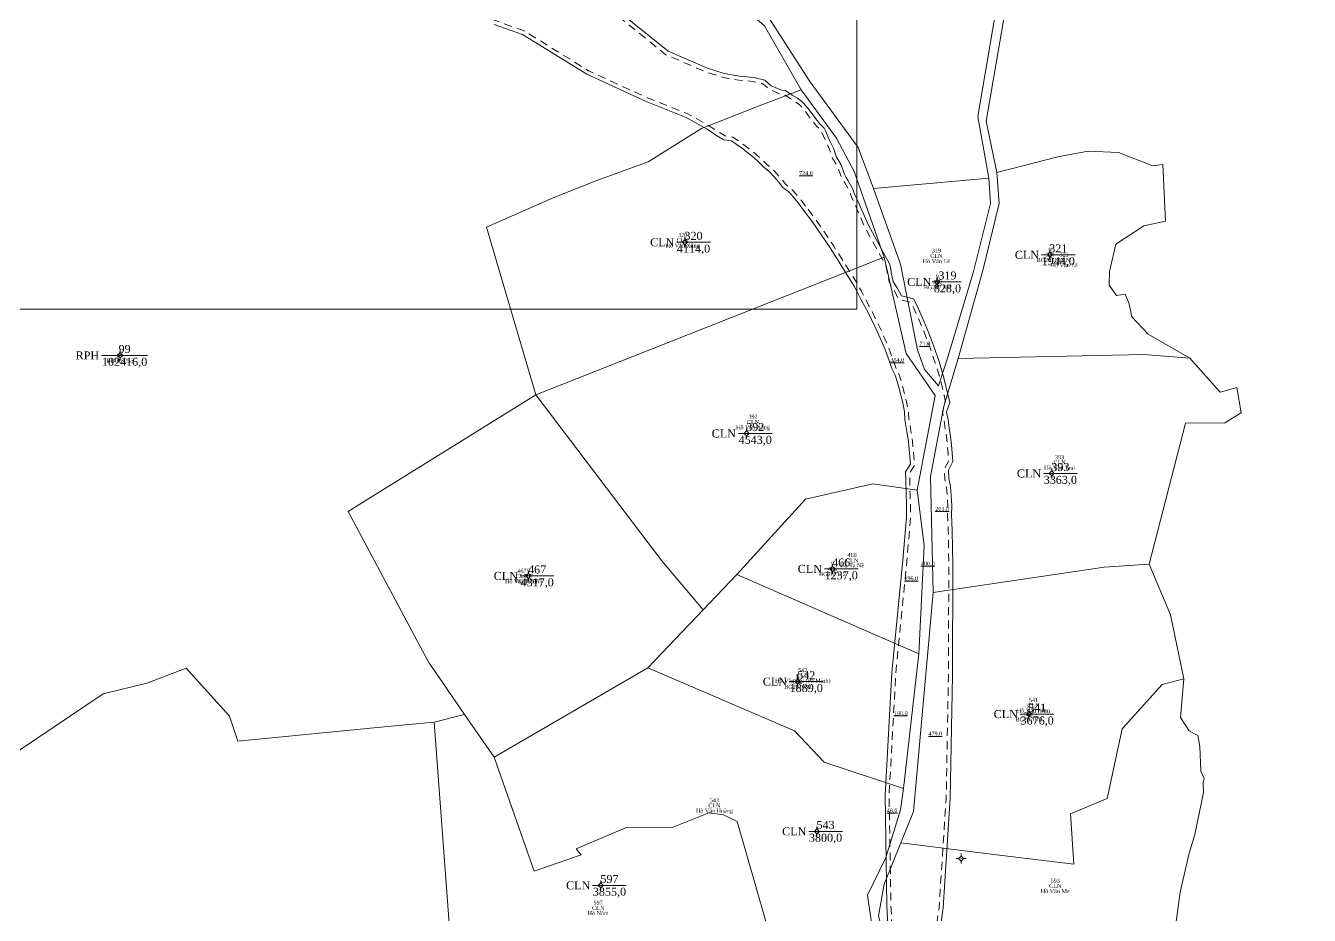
# Model space of a CAD drawing. Header units: metres. Extents: x 542180 to 550635, y 1840441 to 1846931.
# Drawn here: x 546022.3 to 546343, y 1842406.5 to 1842628.9 of the extents above; entities that cross this region are included whole.
import ezdxf
from ezdxf.enums import TextEntityAlignment as Align

# ---------------------------------------------------------------- set-up
doc = ezdxf.new("R2010")
doc.units = ezdxf.units.M
doc.header["$MEASUREMENT"] = 0
doc.linetypes.add('DGN Style 2', pattern=[3.355162, 2.013097, -1.342065])
for name, color, linetype, lineweight in [('Level 10', 7, 'Continuous', 0), ('Level 11', 7, 'Continuous', 0), ('Level 13', 7, 'Continuous', 0), ('Level 15', 7, 'Continuous', 0), ('Level 19', 7, 'Continuous', 0), ('Level 2', 7, 'Continuous', 0), ('Level 30', 7, 'Continuous', 0), ('Level 4', 7, 'Continuous', 0), ('Level 5', 7, 'Continuous', 0), ('Level 6', 7, 'Continuous', 0), ('Level 62', 7, 'Continuous', 0)]:
    doc.layers.add(name, color=color, linetype=linetype, lineweight=lineweight)
doc.styles.add('Style-Times New Roman', font='times.ttf')

# ---------------------------------------------------------------- blocks, each defined once
blk = doc.blocks.new('CENTRD')
at = {"layer": 'Level 11', "linetype": 'Continuous', "lineweight": 0}
h = blk.add_hatch(color=1, dxfattribs=at)
edge = h.paths.add_edge_path()
edge.add_arc((0, 0), 1.5, 0, 360)
at = {"layer": 'Level 11', "color": 1, "linetype": 'Continuous', "lineweight": 0}
for p, q in [((-6.25, 0), (-12.5, 0)), ((0, 6.25), (-6.25, 0)), ((-6.25, 0), (0, -6.25)), ((0, 12.5), (0, 6.25)), ((6.25, 0), (0, 6.25)), ((0, -6.25), (6.25, 0)), ((12.5, 0), (6.25, 0)), ((0, -6.25), (0, -12.5))]:
    blk.add_line(p, q, dxfattribs=at)
blk = doc.blocks.new('N_THUA_6')
at = {"layer": 'Level 13', "color": 1, "linetype": 'Continuous', "lineweight": 0}
blk.add_line((-4.60653, 0), (6.90947, 0), dxfattribs=at)
at = {"layer": 'Level 13', "color": 5, "linetype": 'Continuous', "lineweight": 0, "style": 'Style-Times New Roman'}
blk.add_text('99', height=2, dxfattribs=at).set_placement((1.15147, 1.6), align=Align.MIDDLE_CENTER)
at = {"layer": 'Level 2', "color": 3, "linetype": 'Continuous', "lineweight": 0, "style": 'Style-Times New Roman'}
blk.add_text('RPH', height=2, dxfattribs=at).set_placement((-5.20653, 0), align=Align.MIDDLE_RIGHT)
at = {"layer": 'Level 4', "color": 1, "linetype": 'Continuous', "lineweight": 0, "style": 'Style-Times New Roman'}
blk.add_text('102416,0', height=2, dxfattribs=at).set_placement((1.15147, -1.6), align=Align.MIDDLE_CENTER)
blk = doc.blocks.new('N_THUA_31')
at = {"layer": 'Level 13', "color": 1, "linetype": 'Continuous', "lineweight": 0}
blk.add_line((-0.872776, 0), (5.983224, 0), dxfattribs=at)
at = {"layer": 'Level 13', "color": 5, "linetype": 'Continuous', "lineweight": 0, "style": 'Style-Times New Roman'}
blk.add_text('319', height=2, dxfattribs=at).set_placement((2.555224, 1.6), align=Align.MIDDLE_CENTER)
at = {"layer": 'Level 2', "color": 3, "linetype": 'Continuous', "lineweight": 0, "style": 'Style-Times New Roman'}
blk.add_text('CLN', height=2, dxfattribs=at).set_placement((-1.472776, 0), align=Align.MIDDLE_RIGHT)
at = {"layer": 'Level 4', "color": 1, "linetype": 'Continuous', "lineweight": 0, "style": 'Style-Times New Roman'}
blk.add_text('828,0', height=2, dxfattribs=at).set_placement((2.555224, -1.6), align=Align.MIDDLE_CENTER)
blk = doc.blocks.new('N_THUA_32')
at = {"layer": 'Level 13', "color": 1, "linetype": 'Continuous', "lineweight": 0}
blk.add_line((-2.044529, 0), (6.365471, 0), dxfattribs=at)
at = {"layer": 'Level 13', "color": 5, "linetype": 'Continuous', "lineweight": 0, "style": 'Style-Times New Roman'}
blk.add_text('320', height=2, dxfattribs=at).set_placement((2.160471, 1.6), align=Align.MIDDLE_CENTER)
at = {"layer": 'Level 2', "color": 3, "linetype": 'Continuous', "lineweight": 0, "style": 'Style-Times New Roman'}
blk.add_text('CLN', height=2, dxfattribs=at).set_placement((-2.644529, 0), align=Align.MIDDLE_RIGHT)
at = {"layer": 'Level 4', "color": 1, "linetype": 'Continuous', "lineweight": 0, "style": 'Style-Times New Roman'}
blk.add_text('4114,0', height=2, dxfattribs=at).set_placement((2.160471, -1.6), align=Align.MIDDLE_CENTER)
blk = doc.blocks.new('N_THUA_33')
at = {"layer": 'Level 13', "color": 1, "linetype": 'Continuous', "lineweight": 0}
blk.add_line((-2.138268, 0), (6.271732, 0), dxfattribs=at)
at = {"layer": 'Level 13', "color": 5, "linetype": 'Continuous', "lineweight": 0, "style": 'Style-Times New Roman'}
blk.add_text('321', height=2, dxfattribs=at).set_placement((2.066732, 1.6), align=Align.MIDDLE_CENTER)
at = {"layer": 'Level 2', "color": 3, "linetype": 'Continuous', "lineweight": 0, "style": 'Style-Times New Roman'}
blk.add_text('CLN', height=2, dxfattribs=at).set_placement((-2.738268, 0), align=Align.MIDDLE_RIGHT)
at = {"layer": 'Level 4', "color": 1, "linetype": 'Continuous', "lineweight": 0, "style": 'Style-Times New Roman'}
blk.add_text('1944,0', height=2, dxfattribs=at).set_placement((2.066732, -1.6), align=Align.MIDDLE_CENTER)
blk = doc.blocks.new('N_THUA_38')
at = {"layer": 'Level 13', "color": 1, "linetype": 'Continuous', "lineweight": 0}
blk.add_line((-2.047505, 0), (6.362495, 0), dxfattribs=at)
at = {"layer": 'Level 13', "color": 5, "linetype": 'Continuous', "lineweight": 0, "style": 'Style-Times New Roman'}
blk.add_text('392', height=2, dxfattribs=at).set_placement((2.157495, 1.6), align=Align.MIDDLE_CENTER)
at = {"layer": 'Level 2', "color": 3, "linetype": 'Continuous', "lineweight": 0, "style": 'Style-Times New Roman'}
blk.add_text('CLN', height=2, dxfattribs=at).set_placement((-2.647505, 0), align=Align.MIDDLE_RIGHT)
at = {"layer": 'Level 4', "color": 1, "linetype": 'Continuous', "lineweight": 0, "style": 'Style-Times New Roman'}
blk.add_text('4543,0', height=2, dxfattribs=at).set_placement((2.157495, -1.6), align=Align.MIDDLE_CENTER)
blk = doc.blocks.new('N_THUA_39')
at = {"layer": 'Level 13', "color": 1, "linetype": 'Continuous', "lineweight": 0}
blk.add_line((-2.042545, 0), (6.367455, 0), dxfattribs=at)
at = {"layer": 'Level 13', "color": 5, "linetype": 'Continuous', "lineweight": 0, "style": 'Style-Times New Roman'}
blk.add_text('393', height=2, dxfattribs=at).set_placement((2.162455, 1.6), align=Align.MIDDLE_CENTER)
at = {"layer": 'Level 2', "color": 3, "linetype": 'Continuous', "lineweight": 0, "style": 'Style-Times New Roman'}
blk.add_text('CLN', height=2, dxfattribs=at).set_placement((-2.642545, 0), align=Align.MIDDLE_RIGHT)
at = {"layer": 'Level 4', "color": 1, "linetype": 'Continuous', "lineweight": 0, "style": 'Style-Times New Roman'}
blk.add_text('3363,0', height=2, dxfattribs=at).set_placement((2.162455, -1.6), align=Align.MIDDLE_CENTER)
blk = doc.blocks.new('N_THUA_43')
at = {"layer": 'Level 13', "color": 1, "linetype": 'Continuous', "lineweight": 0}
blk.add_line((-2.042545, 0), (6.367455, 0), dxfattribs=at)
at = {"layer": 'Level 13', "color": 5, "linetype": 'Continuous', "lineweight": 0, "style": 'Style-Times New Roman'}
blk.add_text('466', height=2, dxfattribs=at).set_placement((2.162455, 1.6), align=Align.MIDDLE_CENTER)
at = {"layer": 'Level 2', "color": 3, "linetype": 'Continuous', "lineweight": 0, "style": 'Style-Times New Roman'}
blk.add_text('CLN', height=2, dxfattribs=at).set_placement((-2.642545, 0), align=Align.MIDDLE_RIGHT)
at = {"layer": 'Level 4', "color": 1, "linetype": 'Continuous', "lineweight": 0, "style": 'Style-Times New Roman'}
blk.add_text('1237,0', height=2, dxfattribs=at).set_placement((2.162455, -1.6), align=Align.MIDDLE_CENTER)
blk = doc.blocks.new('N_THUA_44')
at = {"layer": 'Level 13', "color": 1, "linetype": 'Continuous', "lineweight": 0}
blk.add_line((-2.042545, 0), (6.367455, 0), dxfattribs=at)
at = {"layer": 'Level 13', "color": 5, "linetype": 'Continuous', "lineweight": 0, "style": 'Style-Times New Roman'}
blk.add_text('467', height=2, dxfattribs=at).set_placement((2.162455, 1.6), align=Align.MIDDLE_CENTER)
at = {"layer": 'Level 2', "color": 3, "linetype": 'Continuous', "lineweight": 0, "style": 'Style-Times New Roman'}
blk.add_text('CLN', height=2, dxfattribs=at).set_placement((-2.642545, 0), align=Align.MIDDLE_RIGHT)
at = {"layer": 'Level 4', "color": 1, "linetype": 'Continuous', "lineweight": 0, "style": 'Style-Times New Roman'}
blk.add_text('4317,0', height=2, dxfattribs=at).set_placement((2.162455, -1.6), align=Align.MIDDLE_CENTER)
blk = doc.blocks.new('N_THUA_47')
at = {"layer": 'Level 13', "color": 1, "linetype": 'Continuous', "lineweight": 0}
blk.add_line((-2.138268, 0), (6.271732, 0), dxfattribs=at)
at = {"layer": 'Level 13', "color": 5, "linetype": 'Continuous', "lineweight": 0, "style": 'Style-Times New Roman'}
blk.add_text('541', height=2, dxfattribs=at).set_placement((2.066732, 1.6), align=Align.MIDDLE_CENTER)
at = {"layer": 'Level 2', "color": 3, "linetype": 'Continuous', "lineweight": 0, "style": 'Style-Times New Roman'}
blk.add_text('CLN', height=2, dxfattribs=at).set_placement((-2.738268, 0), align=Align.MIDDLE_RIGHT)
at = {"layer": 'Level 4', "color": 1, "linetype": 'Continuous', "lineweight": 0, "style": 'Style-Times New Roman'}
blk.add_text('3676,0', height=2, dxfattribs=at).set_placement((2.066732, -1.6), align=Align.MIDDLE_CENTER)
blk = doc.blocks.new('N_THUA_48')
at = {"layer": 'Level 13', "color": 1, "linetype": 'Continuous', "lineweight": 0}
blk.add_line((-2.047505, 0), (6.362495, 0), dxfattribs=at)
at = {"layer": 'Level 13', "color": 5, "linetype": 'Continuous', "lineweight": 0, "style": 'Style-Times New Roman'}
blk.add_text('542', height=2, dxfattribs=at).set_placement((2.157495, 1.6), align=Align.MIDDLE_CENTER)
at = {"layer": 'Level 2', "color": 3, "linetype": 'Continuous', "lineweight": 0, "style": 'Style-Times New Roman'}
blk.add_text('CLN', height=2, dxfattribs=at).set_placement((-2.647505, 0), align=Align.MIDDLE_RIGHT)
at = {"layer": 'Level 4', "color": 1, "linetype": 'Continuous', "lineweight": 0, "style": 'Style-Times New Roman'}
blk.add_text('1889,0', height=2, dxfattribs=at).set_placement((2.157495, -1.6), align=Align.MIDDLE_CENTER)
blk = doc.blocks.new('N_THUA_49')
at = {"layer": 'Level 13', "color": 1, "linetype": 'Continuous', "lineweight": 0}
blk.add_line((-2.042545, 0), (6.367455, 0), dxfattribs=at)
at = {"layer": 'Level 13', "color": 5, "linetype": 'Continuous', "lineweight": 0, "style": 'Style-Times New Roman'}
blk.add_text('543', height=2, dxfattribs=at).set_placement((2.162455, 1.6), align=Align.MIDDLE_CENTER)
at = {"layer": 'Level 2', "color": 3, "linetype": 'Continuous', "lineweight": 0, "style": 'Style-Times New Roman'}
blk.add_text('CLN', height=2, dxfattribs=at).set_placement((-2.642545, 0), align=Align.MIDDLE_RIGHT)
at = {"layer": 'Level 4', "color": 1, "linetype": 'Continuous', "lineweight": 0, "style": 'Style-Times New Roman'}
blk.add_text('3800,0', height=2, dxfattribs=at).set_placement((2.162455, -1.6), align=Align.MIDDLE_CENTER)
blk = doc.blocks.new('N_THUA_54')
at = {"layer": 'Level 13', "color": 1, "linetype": 'Continuous', "lineweight": 0}
blk.add_line((-2.042545, 0), (6.367455, 0), dxfattribs=at)
at = {"layer": 'Level 13', "color": 5, "linetype": 'Continuous', "lineweight": 0, "style": 'Style-Times New Roman'}
blk.add_text('597', height=2, dxfattribs=at).set_placement((2.162455, 1.6), align=Align.MIDDLE_CENTER)
at = {"layer": 'Level 2', "color": 3, "linetype": 'Continuous', "lineweight": 0, "style": 'Style-Times New Roman'}
blk.add_text('CLN', height=2, dxfattribs=at).set_placement((-2.642545, 0), align=Align.MIDDLE_RIGHT)
at = {"layer": 'Level 4', "color": 1, "linetype": 'Continuous', "lineweight": 0, "style": 'Style-Times New Roman'}
blk.add_text('3855,0', height=2, dxfattribs=at).set_placement((2.162455, -1.6), align=Align.MIDDLE_CENTER)

msp = doc.modelspace()

# ---------------------------------------------------------------- linework, layer by layer
at = {"layer": 'Level 10', "color": 7, "lineweight": 0}
for p, q in [((546234.09, 1842588.15), (546262.94, 1842590.79)), ((546149.76, 1842536.61), (546236.78, 1842571.03)), ((546191.56, 1842482.85), (546199.96, 1842491.67)), ((546199.96, 1842491.67), (546245.46, 1842471.83)), ((546177.71, 1842468.32), (546191.56, 1842482.85)), ((546241.59, 1842438.15), (546245.46, 1842471.83)), ((546139.31, 1842446.06), (546177.71, 1842468.32)), ((546124.36, 1842454.78), (546131.96, 1842456.71)), ((546131.96, 1842456.71), (546139.31, 1842446.06))]:
    msp.add_line(p, q, dxfattribs=at)
at = {"layer": 'Level 10', "color": 7, "lineweight": 0, "flags": 128}
for points in [[(546063.39, 1842777.92), (546057.67, 1842776.79), (546103.6, 1842747.28), (546128.73, 1842707.4), (546132.79, 1842696), (546142.86, 1842663.23), (546148.88, 1842653.1), (546188.89, 1842644.61), (546206.92, 1842628.83), (546216.01, 1842612.86)], [(546264.42, 1842670.82), (546267.07, 1842662.21), (546266.31, 1842642.46), (546260.19, 1842606.19), (546262.94, 1842590.79)], [(546264.42, 1842670.82), (546266.74, 1842671.37), (546269.78, 1842661.58), (546268.68, 1842642.34), (546262.23, 1842605.02), (546264.95, 1842592.16)], [(546149.81, 1842655.88), (546190.17, 1842647.84), (546208.34, 1842630.37), (546218.22, 1842614.92), (546230.31, 1842598.41), (546234.09, 1842588.15)], [(546149.76, 1842536.61), (546137.4003, 1842578.4988), (546137.4, 1842578.5), (546137.4271, 1842578.512), (546154.1, 1842585.88), (546164.97, 1842590.16), (546177.79, 1842594.82), (546191.11, 1842603.2), (546205.1696, 1842608.6545), (546216.01, 1842612.86)], [(546216.01, 1842612.86), (546216.2654, 1842612.5126), (546224.89, 1842600.78), (546229.25, 1842592.39), (546236.78, 1842571.03)], [(546264.95, 1842592.16), (546280.2, 1842596.08), (546287.71, 1842597.55), (546295.35, 1842597.18), (546303.93, 1842593.88), (546306.43, 1842594.14), (546307.11, 1842579.99), (546301.63, 1842578.83), (546294.63, 1842574.26), (546293.06, 1842567.46), (546293.03, 1842563.98), (546294.83, 1842561.42), (546297.01, 1842561.72), (546298, 1842559.36), (546298.65, 1842556.06), (546302.71, 1842551.73), (546313.11, 1842545.78)], [(546255.29, 1842545.66), (546261.44, 1842567.7), (546265.54, 1842584.44), (546264.95, 1842592.16)], [(546262.94, 1842590.79), (546263.33, 1842584.39), (546259.12, 1842567.39), (546252.68, 1842546.05), (546250.34, 1842538.87), (546246.85, 1842542.94), (546245.09, 1842547.85), (546240.85, 1842569.29), (546234.09, 1842588.15)], [(546245, 1842512.76), (546249.5, 1842536.4), (546242.29, 1842546.94), (546236.78, 1842571.03)], [(546249, 1842487.2), (546248.32, 1842516.22), (546251.68, 1842533.76), (546255.29, 1842545.66)], [(546255.29, 1842545.66), (546301.68, 1842546.68), (546313.11, 1842545.78)], [(546302.97, 1842494.3), (546312.07, 1842529.53), (546321.91, 1842529.62), (546325.95, 1842532.06), (546324.92, 1842538.41), (546320.74, 1842537.23), (546313.11, 1842545.78)], [(546131.96, 1842456.71), (546123.6101, 1842468.8183), (546123.14, 1842469.5), (546122.1275, 1842471.3894), (546104.1665, 1842504.9059), (546102.83, 1842507.4), (546105.7858, 1842509.2397), (546149.76, 1842536.61)], [(546149.76, 1842536.61), (546181.27, 1842495.06), (546191.56, 1842482.85)], [(546199.96, 1842491.67), (546217.15, 1842510.49), (546233.95, 1842514.35), (546245, 1842512.76)], [(546245.46, 1842471.83), (546246.79, 1842498.95), (546245, 1842512.76)], [(546249, 1842487.2), (546291.74, 1842493.54), (546302.97, 1842494.3)], [(546302.97, 1842494.3), (546308.31, 1842481.64), (546311.66, 1842465.57)], [(546240.96, 1842424.62), (546244.13, 1842432.46), (546249, 1842487.2)], [(546012.77, 1842442.43), (546041.64, 1842461.89), (546052.54, 1842464.5), (546062.38, 1842468.26), (546073.25, 1842456.26), (546075.26, 1842450.05), (546112.67, 1842453.71), (546124.36, 1842454.78)], [(546177.71, 1842468.32), (546214.35, 1842452.57), (546221.83, 1842444.76), (546241.59, 1842438.15)], [(546240.96, 1842424.62), (546264.17, 1842421.67), (546284.14, 1842419.28), (546283.3, 1842431.84), (546292.47, 1842435.68), (546296.23, 1842453.08), (546306.22, 1842464.18), (546311.66, 1842465.57)], [(546311.66, 1842465.57), (546310.79, 1842455.91), (546312.99, 1842452.61), (546314.29, 1842451.87), (546315.14, 1842451.47), (546315.63, 1842448.65), (546315.86, 1842442.5), (546316.75, 1842440.71), (546316.48, 1842439.69), (546316.6, 1842437.2), (546314.41, 1842426.71), (546313.02, 1842422.01), (546310.76, 1842412.27), (546308.05, 1842392.61), (546282.0931, 1842390.6567), (546270.31, 1842389.77)], [(546124.36, 1842454.78), (546129.81, 1842380.93), (546154.87, 1842384.41), (546175.09, 1842392.37), (546184.72, 1842384.73), (546193.4304, 1842371.5322), (546193.61, 1842371.26)], [(546139.31, 1842446.06), (546149.37, 1842417.51), (546161.11, 1842421.63), (546159.8, 1842423.1), (546172.6, 1842428.55), (546183.78, 1842428.48), (546192.96, 1842432.07), (546196.68, 1842431.62), (546200.03, 1842429.97), (546209.51, 1842396.89), (546210.7, 1842390.65), (546213.46, 1842386.63)], [(546234.49, 1842398.89), (546232.65, 1842411.56), (546237.21, 1842420.95), (546240.85, 1842432.86), (546241.59, 1842438.15)], [(546240.96, 1842424.62), (546236.8, 1842414.31), (546235.33, 1842406.32), (546239.0486, 1842392.5197), (546243.57, 1842375.74)]]:
    msp.add_lwpolyline(points, dxfattribs=at)
at = {"layer": 'Level 30', "color": 5, "linetype": 'Continuous', "lineweight": 0, "flags": 128}
for points in [[(546169.6177, 1842633.11), (546182.7799, 1842622.4767), (546192.6825, 1842618.2277), (546196.7847, 1842616.903), (546200.5735, 1842616.2852), (546204.2565, 1842615.927), (546206.9612, 1842615.2364), (546208.5637, 1842613.8437), (546211.1008, 1842612.7237), (546212.1401, 1842612.6572), (546213.826, 1842611.5138), (546215.1384, 1842610.7373), (546216.1714, 1842609.925), (546216.7406, 1842609.4223), (546217.7764, 1842608.1899), (546219.1903, 1842606.2782), (546220.6669, 1842604.4615), (546221.8142, 1842603.2653), (546222.1083, 1842602.6302), (546223.0735, 1842600.4133), (546224.0938, 1842598.297), (546224.8428, 1842596.0242), (546226.0262, 1842594.1058), (546226.8056, 1842591.9399), (546227.2806, 1842590.9238), (546227.826, 1842590.0851), (546228.8274, 1842588.3533), (546229.5582, 1842586.4567), (546229.9491, 1842585.5619)], [(546139.3259, 1842629.1933), (546146.3985, 1842626.6481), (546162.4568, 1842616.7242), (546177.2866, 1842609.9069), (546187.3181, 1842605.9528), (546191.0768, 1842603.8421), (546192.3535, 1842603.0745), (546195.2672, 1842601.2108), (546196.7533, 1842600.3523), (546198.6054, 1842600.0565), (546200.0513, 1842599.0873), (546201.464, 1842598.0706), (546202.842, 1842597.0073), (546204.1839, 1842595.8986), (546205.488, 1842594.7459), (546206.753, 1842593.5503), (546208.0775, 1842592.409), (546209.2632, 1842591.1285), (546210.4056, 1842589.8091), (546211.5033, 1842588.4524), (546212.9316, 1842587.3345), (546214.1109, 1842586.0074), (546215.249, 1842584.6361), (546215.802, 1842583.9344), (546215.8021, 1842583.9344), (546216.4075, 1842583.1323), (546218.8295, 1842579.9238), (546223.2757, 1842573.366), (546229.2793, 1842563.78), (546229.9491, 1842562.5208)], [(546229.9491, 1842585.5619), (546232.7553, 1842579.1382), (546238.1928, 1842569.2076), (546238.5057, 1842567.5205), (546238.5472, 1842567.0633), (546239.0487, 1842564.9522), (546240.1183, 1842563.1819), (546241.0969, 1842561.3602), (546244.1465, 1842560.5713), (546245.0722, 1842558.6695), (546245.9596, 1842556.7496), (546246.8085, 1842554.8123), (546247.6185, 1842552.8585), (546248.3892, 1842550.8889), (546249.1204, 1842548.9042), (546250.5162, 1842544.9096), (546251.1274, 1842542.8836), (546251.6979, 1842540.8458), (546252.2276, 1842538.797), (546252.7162, 1842536.7379), (546253.1635, 1842534.6696), (546252.378, 1842532.3722), (546252.7381, 1842530.3115), (546253.0569, 1842528.2439), (546253.3343, 1842526.1704), (546253.5701, 1842524.0918), (546253.7644, 1842522.0089), (546253.9169, 1842519.9225), (546252.829, 1842517.7819), (546252.8972, 1842515.7151), (546253.35, 1842513.6486), (546253.6281, 1842510.1994), (546253.6521, 1842508.8358), (546253.638, 1842506.697), (546253.8112, 1842502.6973), (546253.926, 1842494.0379), (546253.8387, 1842466.5557), (546253.2765, 1842435.7645), (546251.5036, 1842408.3866), (546249.1112, 1842390.8289)], [(546229.9491, 1842562.5208), (546230.2094, 1842562.0315), (546231.068, 1842560.3511), (546232.8269, 1842557.0233), (546234.4907, 1842553.6493), (546235.2799, 1842551.942), (546236.0347, 1842550.2193), (546236.755, 1842548.4819), (546237.4403, 1842546.7303), (546238.0906, 1842544.9655), (546238.7053, 1842543.1879), (546239.532, 1842541.4759), (546240.0767, 1842539.6702), (546240.838, 1842536.8949), (546241.4927, 1842534.193), (546241.8913, 1842532.3495), (546241.9748, 1842530.447), (546242.4836, 1842527.4226), (546242.8343, 1842524.8726), (546243.0463, 1842523.0042), (546243.2209, 1842521.1319), (546243.358, 1842519.2566), (546242.1201, 1842517.3213), (546242.1813, 1842515.4687), (546242.2495, 1842511.7608), (546242.3238, 1842509.4374), (546242.3766, 1842505.9321), (546241.4569, 1842495.227), (546238.7018, 1842467.1921), (546237.0079, 1842436.4484), (546237.474, 1842408.9764), (546238.6079, 1842385.9111)]]:
    msp.add_lwpolyline(points, dxfattribs=at)
at = {"layer": 'Level 6', "color": 2, "linetype": 'DGN Style 2', "lineweight": 0, "flags": 128}
for points in [[(545618.642674, 1843477.265425), (545621.848941, 1843475.498881), (545623.703796, 1843474.394831), (545625.52084, 1843473.229524), (545627.034637, 1843472.185962), (545627.843, 1843469.728025), (545629.633713, 1843468.137447), (545631.162772, 1843466.685025), (545631.904936, 1843465.943647), (545635.516133, 1843462.248905), (545647.556328, 1843456.087542), (545649.8765, 1843455.490224), (545651.175449, 1843455.22229), (545652.181733, 1843454.964646), (545654.628525, 1843454.436126), (545656.854513, 1843453.805612), (545658.637114, 1843452.76696), (545660.257988, 1843451.451467), (545661.767698, 1843449.952763), (545663.22285, 1843448.349373), (545664.65151, 1843446.701384), (545665.382218, 1843445.822855), (545665.980522, 1843445.047698), (545667.166196, 1843443.269623), (545668.219698, 1843441.384036), (545669.188384, 1843439.417907), (545670.118045, 1843437.372752), (545671.296666, 1843435.136906), (545672.621998, 1843434.41344), (545667.12576, 1843428.318714), (545668.667022, 1843425.961095), (545670.095971, 1843423.69719), (545675.063025, 1843424.285034), (545675.803436, 1843423.024328), (545677.857877, 1843419.325718), (545678.836683, 1843417.459338), (545679.78729, 1843415.574004), (545680.740477, 1843413.606066), (545681.921377, 1843411.823599), (545682.746508, 1843409.970978), (545683.514119, 1843408.028002), (545684.372529, 1843405.533676), (545685.471463, 1843402.194457), (545691.246819, 1843386.414832), (545699.890188, 1843360.978991), (545710.75028, 1843336.138501), (545720.189572, 1843310.156273), (545731.50816, 1843284.346094), (545740.586082, 1843261.765839), (545752.648844, 1843235.758984), (545759.792015, 1843217.88376), (545765.398014, 1843200.745783), (545773.9136, 1843169.373981), (545778.148731, 1843150.689814), (545778.918729, 1843148.470717), (545780.100121, 1843145.200054), (545781.310144, 1843141.658516), (545781.889308, 1843140.068144), (545781.843218, 1843138.027351), (545783.327725, 1843134.337917), (545784.072466, 1843132.589103), (545785.623255, 1843129.140291), (545786.437222, 1843127.422614), (545788.123257, 1843124.041503), (545789.859073, 1843120.673298), (545791.732146, 1843117.370624), (545793.884281, 1843113.811447), (545795.731242, 1843110.933337), (545797.836973, 1843107.828233), (545798.831212, 1843106.201352), (545801.099904, 1843103.128049), (545802.258564, 1843101.622448), (545803.437102, 1843100.132478), (545805.847045, 1843097.207965), (545808.334167, 1843094.34865), (545809.837202, 1843092.689022), (545812.176834, 1843092.290329), (545813.242295, 1843091.175053), (545817.185095, 1843087.201929), (545818.813221, 1843085.528388), (545821.322426, 1843083.007507), (545839.748459, 1843067.736314), (545855.821147, 1843051.608287), (545872.423025, 1843036.38324), (545886.288564, 1843022.588542), (545914.61928, 1842994.853342), (545924.111271, 1842985.19692), (545937.332059, 1842971.055716), (545959.452226, 1842963.914487), (545971.186513, 1842943.467468), (545985.006418, 1842925.525806), (545999.135454, 1842912.989104), (546006.127828, 1842902.684812), (546009.396712, 1842900.022248), (546011.03374, 1842898.613037), (546012.662747, 1842897.113964), (546013.745077, 1842895.95727), (546012.032361, 1842891.832815), (546013.477035, 1842889.882026), (546014.857766, 1842888.431689), (546016.286409, 1842886.170397), (546016.930299, 1842885.201152), (546018.033234, 1842882.591568), (546019.223289, 1842880.260293), (546022.472865, 1842879.409094), (546023.14905, 1842877.833208), (546023.944637, 1842875.793961), (546024.505099, 1842874.222213), (546025.356082, 1842871.558556), (546027.158602, 1842867.863804), (546025.629937, 1842865.109992), (546027.966855, 1842862.688421), (546029.45393, 1842860.830618), (546029.790586, 1842859.64453), (546029.915774, 1842858.92618), (546030.123623, 1842856.597422), (546030.740064, 1842854.309875), (546030.963993, 1842852.192436), (546030.67973, 1842849.992067), (546030.42911, 1842847.680449), (546030.185551, 1842845.259737), (546030.377028, 1842843.936271), (546030.540868, 1842843.030368), (546030.353553, 1842841.352298), (546029.525566, 1842839.591494), (546026.814291, 1842833.502405), (546022.459158, 1842827.651417), (546022.927781, 1842825.273825), (546022.597267, 1842819.902482), (546022.574569, 1842819.427593), (546022.538854, 1842817.608592), (546022.584557, 1842815.784169), (546022.992678, 1842810.454565), (546023.293095, 1842808.115414), (546026.22437, 1842806.866035), (546026.471642, 1842805.742389), (546026.907212, 1842804.111747), (546027.414892, 1842802.501919), (546027.993631, 1842800.916371), (546028.642101, 1842799.358152), (546029.357683, 1842797.833523), (546030.261604, 1842796.110841), (546031.94062, 1842795.084378), (546032.890067, 1842793.998697), (546035.476699, 1842790.772401), (546033.603867, 1842786.705793), (546035.257102, 1842784.895068), (546036.502488, 1842783.587397), (546037.796674, 1842782.278258), (546039.20443, 1842781.036556), (546040.703062, 1842779.924186), (546042.253401, 1842778.879922), (546042.671749, 1842778.646598), (546043.937043, 1842777.892802), (546045.588153, 1842776.849625), (546047.115553, 1842775.724947), (546048.741431, 1842774.065641), (546058.040052, 1842772.510371), (546061.578712, 1842770.708803), (546063.402661, 1842769.685493), (546065.172642, 1842768.548519), (546068.22662, 1842766.525762), (546067.74857, 1842762.340475), (546069.861619, 1842760.730833), (546071.579871, 1842759.527895), (546076.629756, 1842756.057959), (546076.68123, 1842756.013891), (546078.317682, 1842754.771364), (546081.21009, 1842751.840197), (546082.751445, 1842750.362878), (546084.388488, 1842748.975613), (546087.673318, 1842746.260703), (546090.912863, 1842743.475203), (546092.396249, 1842742.034679), (546093.688779, 1842740.447452), (546094.890935, 1842738.757072), (546095.991913, 1842737.002762), (546097.979414, 1842733.268461), (546099.702373, 1842729.928082), (546099.939441, 1842729.470007), (546101.013168, 1842727.589052), (546102.118206, 1842725.789504), (546103.029978, 1842723.965194), (546103.742045, 1842722.089491), (546104.157665, 1842720.091047), (546104.433269, 1842717.595754), (546106.088684, 1842716.002053), (546106.172839, 1842711.850077), (546107.275103, 1842707.694641), (546107.797791, 1842705.15469), (546108.0861, 1842703.637057), (546108.721675, 1842701.488593), (546114.758017, 1842693.71733), (546125.471855, 1842683.714344), (546126.897743, 1842678.286038), (546127.828465, 1842676.412644), (546129.449651, 1842671.894293), (546129.78069, 1842671.13549), (546130.351749, 1842669.935566), (546130.969668, 1842668.763501), (546131.599403, 1842667.679224), (546132.362919, 1842666.060612), (546129.509618, 1842663.008962), (546130.607274, 1842661.130439), (546131.388619, 1842659.908135), (546132.218302, 1842658.718011), (546133.093823, 1842657.56342), (546133.6165, 1842656.924065), (546133.6165, 1842656.901258), (546134.981839, 1842655.361152), (546135.99175, 1842654.317162), (546137.041186, 1842653.315648), (546138.130022, 1842652.356797), (546138.676946, 1842651.912706), (546136.644029, 1842646.629227), (546138.626033, 1842645.267524), (546139.933669, 1842644.32742), (546141.258614, 1842643.333183), (546142.654439, 1842642.371658), (546144.088556, 1842641.467355), (546144.46853, 1842641.241025), (546151.150781, 1842637.488569), (546169.144536, 1842632.2067), (546182.2588, 1842621.612125), (546192.330935, 1842617.290382), (546196.549249, 1842615.928186), (546200.444498, 1842615.293028), (546204.08339, 1842614.939118), (546206.484139, 1842614.326127), (546208.021707, 1842612.989858), (546210.85956, 1842611.737091), (546211.804315, 1842611.67664), (546213.290236, 1842610.668869), (546214.572263, 1842609.910339), (546215.53083, 1842609.15657), (546216.022909, 1842608.721981), (546216.990882, 1842607.570281), (546218.399889, 1842605.665197), (546219.916785, 1842603.79892), (546220.976929, 1842602.693591), (546221.196031, 1842602.220447), (546222.164338, 1842599.996411), (546223.164558, 1842597.92176), (546223.929894, 1842595.59939), (546225.120491, 1842593.669323), (546225.880231, 1842591.558055), (546226.404239, 1842590.43712), (546226.973406, 1842589.561872), (546227.922464, 1842587.920591), (546228.633001, 1842586.076579), (546231.85677, 1842578.697031), (546237.23877, 1842568.867792), (546237.513995, 1842567.383828), (546237.557756, 1842566.901719), (546238.11192, 1842564.568923), (546239.249323, 1842562.686402), (546240.422967, 1842560.501621), (546243.449313, 1842559.718737), (546244.168675, 1842558.240848), (546245.047683, 1842556.339105), (546245.888565, 1842554.420102), (546246.690904, 1842552.484781), (546247.454312, 1842550.533816), (546248.179147, 1842548.566392), (546249.565051, 1842544.600113), (546250.167125, 1842542.604365), (546250.732234, 1842540.585822), (546251.256929, 1842538.556382), (546251.740909, 1842536.51675), (546252.127318, 1842534.730007), (546251.348749, 1842532.452877), (546251.751304, 1842530.149221), (546252.067056, 1842528.101391), (546252.341802, 1842526.047727), (546252.575349, 1842523.98899), (546252.767791, 1842521.926003), (546252.899261, 1842520.127324), (546251.821067, 1842518.005822), (546251.900765, 1842515.590555), (546252.358678, 1842513.500723), (546252.628808, 1842510.150369), (546252.652042, 1842508.830296), (546252.637857, 1842506.678653), (546252.811487, 1842502.669034), (546252.925979, 1842494.03286), (546252.838729, 1842466.566417), (546252.27709, 1842435.805961), (546250.507977, 1842408.486542), (546248.113013, 1842390.910025), (546247.858459, 1842381.400931), (546248.467707, 1842374.840128), (546247.874797, 1842373.356714), (546247.011228, 1842370.986382), (546247.003351, 1842370.077239), (546247.016598, 1842368.913852), (546247.111878, 1842367.093996), (546247.311182, 1842365.154602), (546248.041976, 1842363.436955), (546248.319712, 1842361.810362), (546248.701719, 1842360.05948), (546249.171405, 1842358.327834), (546249.726882, 1842356.6218), (546250.363626, 1842354.954582), (546251.048655, 1842353.314808), (546251.791687, 1842351.687239), (546252.618311, 1842350.086837), (546253.521372, 1842348.534363), (546253.765231, 1842348.14379), (546257.831389, 1842341.785836), (546261.85196, 1842336.427292), (546263.115146, 1842334.842092), (546264.386821, 1842333.18724), (546265.562418, 1842331.491255), (546266.717446, 1842329.575393), (546268.368815, 1842328.095028), (546269.299167, 1842326.380507), (546270.264428, 1842324.501433), (546271.186809, 1842322.601273), (546272.112858, 1842320.574872), (546272.901431, 1842318.740308), (546273.692869, 1842316.781306), (546274.439662, 1842314.805194), (546275.068147, 1842313.020838), (546274.797424, 1842310.720336), (546275.447084, 1842308.569409), (546275.747739, 1842306.515844), (546276.492091, 1842304.434184), (546276.689335, 1842303.855648), (546277.17523, 1842302.534214), (546277.841225, 1842300.872965), (546278.529112, 1842299.204387), (546279.074068, 1842297.654938), (546279.160271, 1842295.69252), (546279.962614, 1842293.820275), (546280.756569, 1842292.125968), (546281.607586, 1842290.457163), (546282.751268, 1842288.408507), (546283.47187, 1842287.213095), (546284.514598, 1842285.591785), (546285.757204, 1842284.180681), (546286.832237, 1842282.731368), (546287.867182, 1842281.424428), (546289.322903, 1842279.70696), (546291.10883, 1842278.828607), (546292.259691, 1842277.645405), (546293.585909, 1842276.369905), (546294.953798, 1842275.139304), (546296.36203, 1842273.955032), (546297.808929, 1842272.818351), (546299.123371, 1842271.854733), (546300.191557, 1842270.135135), (546301.945983, 1842269.020764), (546303.507445, 1842268.100396), (546305.007253, 1842267.057214), (546306.592733, 1842266.032065), (546308.448779, 1842264.919131), (546310.283708, 1842264.695698), (546311.734568, 1842264.553885), (546318.69446, 1842263.664649), (546324.667888, 1842264.818382), (546328.772607, 1842266.621125), (546330.78755, 1842267.879848), (546331.991024, 1842268.780327), (546333.476382, 1842269.506389), (546334.806927, 1842271.421024), (546336.061112, 1842273.065154), (546337.330746, 1842274.70511), (546338.649667, 1842276.29753), (546340.005933, 1842277.869959), (546340.735735, 1842278.690318), (546341.388441, 1842279.40948), (546342.806694, 1842280.926607), (546344.240921, 1842282.400709), (546345.766992, 1842283.806244), (546347.283301, 1842285.244749), (546348.817162, 1842286.642748), (546349.550701, 1842287.291754), (546350.372856, 1842288.004677), (546351.96126, 1842289.340031), (546353.56896, 1842290.637722), (546355.224062, 1842291.885165), (546356.89263, 1842293.12499), (546358.581518, 1842294.328464), (546359.716823, 1842295.109203), (546360.288632, 1842295.49408), (546362.025776, 1842296.629856), (546363.789499, 1842297.733376), (546365.550315, 1842298.826928), (546367.331048, 1842299.844392), (546369.153288, 1842300.774082), (546371.032152, 1842301.623205), (546372.88324, 1842302.423939), (546374.759596, 1842303.232783), (546380.03607, 1842306.035509), (546386.121136, 1842309.027268), (546389.069338, 1842310.719852), (546389.639834, 1842311.043104), (546391.448394, 1842312.036546), (546393.290819, 1842312.929511), (546395.184545, 1842313.747411), (546397.07598, 1842314.519943), (546399.05768, 1842315.143335), (546401.035177, 1842315.860149), (546402.996819, 1842316.527103), (546404.973975, 1842317.155445), (546405.895711, 1842317.433536), (546408.958972, 1842318.291431), (546410.965094, 1842318.798773), (546412.998686, 1842319.270051), (546415.013456, 1842319.760224), (546417.035098, 1842320.144302), (546419.065806, 1842320.488083), (546421.097153, 1842320.733901), (546423.15583, 1842320.884716), (546423.669309, 1842320.915887), (546427.199727, 1842321.112565), (546443.37482, 1842323.078337), (546461.725263, 1842325.19513), (546478.798713, 1842327.268113), (546482.773198, 1842328.125192), (546482.97152, 1842328.168001), (546484.856271, 1842328.529945), (546486.963976, 1842328.865583), (546489.010811, 1842329.047221), (546491.129126, 1842328.832901), (546493.320515, 1842328.758931), (546495.458276, 1842328.615363), (546497.589905, 1842328.400704), (546499.713256, 1842328.11505), (546501.825986, 1842327.758793), (546503.925617, 1842327.332328), (546506.009783, 1842326.83615), (546508.076329, 1842326.270747), (546510.122893, 1842325.636808), (546512.147182, 1842324.935033), (546514.146975, 1842324.166093), (546516.119989, 1842323.33108), (546518.0224, 1842322.45002), (546519.804837, 1842321.335347), (546521.579376, 1842320.140879), (546526.514424, 1842316.538098), (546550.373957, 1842300.49919), (546562.594205, 1842291.190093), (546574.412677, 1842282.039842), (546578.192397, 1842280.024544), (546579.776619, 1842279.235688), (546581.466172, 1842278.462813), (546583.064134, 1842277.662079), (546584.457659, 1842276.856059), (546585.735438, 1842275.281905), (546587.606373, 1842274.360361), (546589.422201, 1842273.53991), (546591.108473, 1842273.244141), (546591.553214, 1842272.821873), (546593.051976, 1842272.258425), (546594.577633, 1842271.617936), (546596.570962, 1842271.020871), (546598.538692, 1842271.140343), (546600.198938, 1842270.761462), (546602.026322, 1842270.407968), (546603.474468, 1842270.172402), (546605.71478, 1842269.884122), (546608.041991, 1842269.671605), (546609.984678, 1842271.745265), (546611.310962, 1842271.712891), (546613.101397, 1842271.728882), (546614.7086, 1842271.79427), (546615.20052, 1842271.822623), (546616.961279, 1842273.188266), (546618.729209, 1842274.422877), (546619.881154, 1842275.373095), (546620.950767, 1842275.354081), (546623.203799, 1842273.564329), (546625.332197, 1842274.406362), (546626.947824, 1842274.913407), (546628.606099, 1842275.44143), (546629.452665, 1842275.733858), (546630.399797, 1842276.104881), (546632.227878, 1842276.805874), (546634.02731, 1842277.338723), (546647.179397, 1842278.846131), (546666.702053, 1842286.254999), (546684.7853, 1842290.834963), (546686.719221, 1842291.469194)], [(545817.148086, 1843066.501978), (545828.275885, 1843055.010013), (545839.469919, 1843033.879359), (545861.955155, 1843025.28793), (545888.835033, 1843000.428237), (545905.708573, 1842985.122661), (545915.287204, 1842975.915108), (545928.683593, 1842962.712041), (545943.944053, 1842948.482488), (545959.532279, 1842931.40246), (545974.294133, 1842914.712964), (545988.464146, 1842902.255357), (545997.61177, 1842894.031011), (546000.26183, 1842890.806576), (546001.322197, 1842889.433162), (546002.350086, 1842888.006162), (546003.266079, 1842886.786534), (546004.889982, 1842885.845084), (546006.069849, 1842884.255813), (546007.088193, 1842882.784136), (546008.054236, 1842881.283712), (546008.975045, 1842879.742883), (546009.841493, 1842878.176795), (546010.555901, 1842876.777145), (546012.071788, 1842875.498128), (546012.874957, 1842873.626277), (546013.535276, 1842871.93361), (546014.138848, 1842870.219874), (546014.68496, 1842868.487003), (546015.173115, 1842866.736898), (546015.626696, 1842864.872439), (546015.631382, 1842863.024051), (546015.922802, 1842861.346098), (546016.172208, 1842859.558689), (546016.361912, 1842857.763942), (546016.49171, 1842855.963882), (546016.561398, 1842854.160466), (546016.570807, 1842852.387333), (546016.632116, 1842850.634262), (546016.723073, 1842848.837828), (546016.753871, 1842847.012316), (546016.74608, 1842846.089), (546016.656755, 1842842.940468), (546016.102808, 1842840.991484), (546015.871799, 1842834.561189), (546015.066326, 1842828.308828), (546014.019202, 1842826.39501), (546012.986213, 1842821.153867), (546012.884811, 1842820.597411), (546012.540018, 1842818.349904), (546012.296008, 1842816.09164), (546012.153427, 1842813.833247), (546012.176768, 1842811.583159), (546012.365283, 1842809.325747), (546012.687788, 1842806.814353), (546011.848398, 1842804.323002), (546012.295655, 1842802.290724), (546012.898582, 1842800.033673), (546013.601309, 1842797.805574), (546014.402272, 1842795.610924), (546015.299992, 1842793.453963), (546016.292601, 1842791.339111), (546017.378246, 1842789.270469), (546018.554666, 1842787.252066), (546019.819689, 1842785.287851), (546021.170688, 1842783.381909), (546022.605001, 1842781.537792), (546024.464569, 1842779.354543), (546023.43031, 1842775.067457), (546024.826755, 1842773.695918), (546026.678156, 1842772.03257), (546028.631373, 1842770.512386), (546030.696481, 1842769.127796), (546032.827301, 1842767.832838), (546035.009756, 1842766.636233), (546036.901991, 1842765.69872), (546040.61366, 1842763.886109), (546042.124067, 1842762.608334), (546050.351142, 1842759.635118), (546052.119797, 1842758.481652), (546052.137156, 1842758.47008), (546055.096617, 1842756.46036), (546056.598887, 1842755.495356), (546058.100389, 1842754.487816), (546059.272447, 1842753.666943), (546061.693412, 1842753.893171), (546063.459712, 1842752.547738), (546064.900996, 1842751.403587), (546066.319008, 1842750.230841), (546067.713354, 1842749.029997), (546069.083444, 1842747.801445), (546070.428665, 1842746.545798), (546071.748517, 1842745.263453), (546073.042359, 1842743.955054), (546074.123039, 1842742.817745), (546076.172493, 1842742.184292), (546077.579618, 1842740.579329), (546078.778699, 1842739.15523), (546079.949074, 1842737.707374), (546081.090228, 1842736.236479), (546082.201773, 1842734.743031), (546083.283197, 1842733.227642), (546084.332077, 1842731.693871), (546085.36325, 1842730.143524), (546086.353856, 1842728.562868), (546087.31094, 1842726.965606), (546088.235198, 1842725.350654), (546088.924763, 1842724.094845), (546089.987186, 1842722.064777), (546090.81397, 1842720.395124), (546091.606777, 1842718.710449), (546092.365745, 1842717.010149), (546093.090434, 1842715.295015), (546093.674878, 1842713.830952), (546095.42685, 1842712.49011), (546096.150945, 1842710.442099), (546096.743638, 1842708.652496), (546097.295046, 1842706.868729), (546098.454883, 1842703.317755), (546099.060684, 1842701.382955), (546099.443318, 1842699.514469), (546103.767698, 1842691.418356), (546102.648564, 1842678.147647), (546104.030249, 1842672.422028), (546103.437834, 1842670.184633), (546104.249604, 1842665.678794), (546104.532778, 1842664.291762), (546105.082616, 1842661.979922), (546105.725171, 1842659.690854), (546106.453392, 1842657.446401), (546107.371553, 1842655.277712), (546108.103215, 1842653.758359), (546114.329545, 1842654.483175), (546115.752628, 1842652.047658), (546116.90908, 1842650.238565), (546118.136997, 1842648.477191), (546119.434333, 1842646.766357), (546120.799007, 1842645.10874), (546122.228952, 1842643.506998), (546123.721854, 1842641.963734), (546125.275103, 1842640.481363), (546126.886565, 1842639.062413), (546128.76623, 1842637.536119), (546129.73222, 1842635.193318), (546131.304732, 1842634.112865), (546133.174372, 1842633.011794), (546135.128638, 1842632.037637), (546137.129134, 1842631.138882), (546139.166015, 1842630.320168), (546139.6699, 1842630.132287), (546146.83537, 1842627.553666), (546162.930272, 1842617.607146), (546177.679097, 1842610.827071), (546187.748262, 1842606.858124), (546191.579364, 1842604.706767), (546192.880656, 1842603.924381), (546195.786992, 1842602.065392), (546197.0935, 1842601.31064), (546198.979865, 1842601.009367), (546200.621923, 1842599.908681), (546202.061685, 1842598.872504), (546203.466094, 1842597.788827), (546204.833688, 1842596.658898), (546206.16277, 1842595.484116), (546207.423185, 1842594.29285), (546208.77296, 1842593.129771), (546210.008278, 1842591.795686), (546211.172515, 1842590.451066), (546212.209185, 1842589.169795), (546213.619091, 1842588.066292), (546214.869621, 1842586.659035), (546216.026582, 1842585.265009), (546216.28713, 1842584.9344), (546216.300198, 1842584.9344), (546217.205669, 1842583.734733)], [(546337.078663, 1842262.484246), (546335.846651, 1842260.872718), (546327.246744, 1842248.364209), (546309.398116, 1842257.796097), (546304.455721, 1842259.237128), (546303.440287, 1842259.553759), (546301.405551, 1842260.245781), (546299.454515, 1842260.984067), (546297.670539, 1842262.035623), (546295.876683, 1842263.175132), (546292.402941, 1842265.69953), (546290.723389, 1842267.019052), (546289.087201, 1842268.395096), (546287.497687, 1842269.824999), (546285.956821, 1842271.306984), (546284.293284, 1842273.017331), (546281.992412, 1842273.843366), (546280.744094, 1842275.31094), (546279.389727, 1842277.014955), (546278.227264, 1842278.582122), (546277.839443, 1842280.941174), (546276.558423, 1842282.932917), (546275.74053, 1842284.289697), (546274.424423, 1842286.647219), (546273.452339, 1842288.553614), (546272.543387, 1842290.493322), (546271.698597, 1842292.464664), (546270.910454, 1842294.456782), (546270.218078, 1842296.425162), (546269.823035, 1842298.390005), (546269.535405, 1842300.508037), (546269.367046, 1842302.101753), (546269.330567, 1842302.574004), (546269.153002, 1842304.504674), (546269.13288, 1842304.700225), (546268.477815, 1842306.523274), (546267.904633, 1842308.420724), (546266.962923, 1842310.13446), (546266.356838, 1842311.855005), (546265.679041, 1842313.648768), (546264.960865, 1842315.426501), (546264.24424, 1842317.093532), (546263.404397, 1842318.931415), (546262.566869, 1842320.656773), (546261.690625, 1842322.362508), (546260.772029, 1842324.055275), (546258.830124, 1842327.320053), (546256.956383, 1842330.623305), (546255.949797, 1842332.340198), (546252.619153, 1842338.234345), (546247.478561, 1842343.922729), (546247.126439, 1842344.328466), (546245.725763, 1842346.049784), (546244.316079, 1842347.973807), (546242.39065, 1842349.488206), (546241.45712, 1842351.31617), (546240.65561, 1842353.41482), (546239.948, 1842355.587773), (546239.829404, 1842355.992858), (546239.3562, 1842357.77184), (546238.87203, 1842359.990796), (546238.520479, 1842362.288377), (546238.044401, 1842364.477033), (546238.151847, 1842366.660464), (546238.379457, 1842368.933718), (546238.582196, 1842370.358933), (546238.706605, 1842371.064636), (546239.057101, 1842373.051614), (546239.774862, 1842377.121313), (546239.607434, 1842385.945144), (546238.473583, 1842409.009441), (546238.008367, 1842436.42935), (546239.699105, 1842467.115656), (546242.452705, 1842495.135297), (546243.377246, 1842505.896742), (546243.323559, 1842509.460914), (546243.249206, 1842511.785978), (546243.180996, 1842515.494405), (546243.129806, 1842517.044009), (546244.379584, 1842518.997878), (546244.217509, 1842521.214791), (546244.041052, 1842523.107007), (546243.826589, 1842524.997112), (546243.472231, 1842527.573708), (546242.971142, 1842530.55227), (546242.886623, 1842532.478008), (546242.467494, 1842534.41645), (546241.806343, 1842537.144974), (546241.037735, 1842539.946915), (546240.466688, 1842541.839957), (546239.631259, 1842543.570033), (546239.032401, 1842545.30182), (546238.375186, 1842547.085388), (546237.682604, 1842548.8556), (546236.95464, 1842550.611486), (546236.191818, 1842552.352496), (546235.393139, 1842554.0803), (546233.717568, 1842557.478172), (546231.955341, 1842560.812266), (546231.096138, 1842562.493846), (546230.145565, 1842564.280832), (546224.113577, 1842573.912161), (546219.642937, 1842580.506007), (546217.20563, 1842583.734785)]]:
    msp.add_lwpolyline(points, dxfattribs=at)
at = {"layer": 'Level 62', "color": 7, "linetype": 'Continuous', "lineweight": 0}
for p, q in [((546229.9491, 1842585.5619), (546229.9491, 1842842.5369)), ((546229.9491, 1842562.5208), (546229.9491, 1842585.5619))]:
    msp.add_line(p, q, dxfattribs=at)
at = {"layer": 'Level 62', "color": 7, "linetype": 'Continuous', "lineweight": 0, "flags": 128}
msp.add_lwpolyline([(545918.9794, 1842558.0252), (546229.9491, 1842558.0252), (546229.9491, 1842562.5208)], dxfattribs=at)

# ---------------------------------------------------------------- block references
at = {"layer": 'Level 11', "color": 1, "linetype": 'Continuous', "lineweight": 0, "xscale": 0.1, "yscale": 0.1, "zscale": 0.1}
for p in [(546186.99, 1842574.74), (546278.21, 1842571.6), (546250.04, 1842564.83), (546045.86, 1842546.46), (546202.4, 1842526.94), (546278.64, 1842516.94), (546147.92, 1842491.34), (546223.88, 1842493.09), (546215.15, 1842464.91), (546272.93, 1842456.79), (546219.97, 1842427.48), (546256.01, 1842420.66), (546165.99, 1842413.98)]:
    msp.add_blockref('CENTRD', p, dxfattribs=at)
at = {"layer": 'Level 2', "color": 3, "linetype": 'Continuous', "lineweight": 0}
for name, p in [('N_THUA_32', (546186.99, 1842574.74)), ('N_THUA_33', (546278.21, 1842571.6)), ('N_THUA_31', (546250.04, 1842564.83)), ('N_THUA_6', (546045.86, 1842546.46)), ('N_THUA_38', (546202.4, 1842526.94)), ('N_THUA_39', (546278.64, 1842516.94)), ('N_THUA_43', (546223.88, 1842493.09)), ('N_THUA_44', (546147.92, 1842491.34)), ('N_THUA_48', (546215.15, 1842464.91)), ('N_THUA_47', (546272.93, 1842456.79)), ('N_THUA_49', (546219.97, 1842427.48)), ('N_THUA_54', (546165.99, 1842413.98))]:
    msp.add_blockref(name, p, dxfattribs=at)

# ---------------------------------------------------------------- texts
at = {"layer": 'Level 15', "color": 1, "linetype": 'Continuous', "lineweight": 0, "char_height": 1, "attachment_point": 5, "line_spacing_factor": 0.790495, "style": 'Style-Times New Roman'}
for s, insert in [('320\\PCLN\\PHồ Văn Xăng', (546186.446549, 1842575.053918)), ('319\\PCLN\\PHồ Văn Lê', (546249.819441, 1842571.330666)), ('321\\PCLN\\PHồ Văn Lê', (546281.736638, 1842570.324769)), ('392\\PCLN\\PHồ Văn Xăng', (546204.01237, 1842529.643662)), ('393\\PCLN\\PHồ Văn Trai', (546280.595584, 1842519.688555)), ('466\\PCLN\\PHồ Ta Nề', (546228.765203, 1842495.251719)), ('467\\PCLN\\PHồ Văn Khăn', (546146.290371, 1842491.28062)), ('542\\PCLN\\PHồ Văn Lai (Pả Minh)', (546216.456236, 1842466.307424)), ('541\\PCLN\\PHồ Văn Hưm', (546274.083954, 1842458.974975)), ('543\\PCLN\\PHồ Văn Hoàng', (546194.374848, 1842433.781025)), ('593\\PCLN\\PHồ Văn Me', (546279.520335, 1842413.844313)), ('597\\PCLN\\PHồ Nâm', (546165.315426, 1842408.338188))]:
    msp.add_mtext(s, dxfattribs=dict(at, insert=insert))
at = {"layer": 'Level 19', "color": 2, "linetype": 'Continuous', "lineweight": 0, "char_height": 1, "attachment_point": 5, "line_spacing_factor": 0.790495, "style": 'Style-Times New Roman'}
for s, insert in [('9\\P321\\PBG287100', (546278.21, 1842571.6)), ('9\\P319\\PBG287100', (546250.04, 1842564.83)), ('1\\P99\\PBĐ015755', (546045.86, 1842546.46)), ('9\\P467\\PBG287083', (546147.92, 1842491.34)), ('9\\P466\\PBG287112', (546223.88, 1842493.09)), ('9\\P542\\PBG287089', (546215.15, 1842464.91)), ('9\\P541\\PBG287079', (546272.93, 1842456.79))]:
    msp.add_mtext(s, dxfattribs=dict(at, insert=insert))
at = {"layer": 'Level 5', "color": 5, "linetype": 'Continuous', "lineweight": 0, "style": 'Style-Times New Roman'}
for s, p in [('%%u724,0%%U', (546217.22839, 1842592.01674)), ('%%u71,0%%U', (546246.939509, 1842549.370605)), ('%%u354,0%%U', (546240.064625, 1842545.327297)), ('%%u203,0%%U', (546251.277611, 1842508.091857)), ('%%u400,0%%U', (546247.699431, 1842494.427737)), ('%%u196,0%%U', (546243.558955, 1842490.739807)), ('%%u190,0%%U', (546240.929511, 1842457.017911)), ('%%u479,0%%U', (546249.565672, 1842451.870207)), ('%%u48,0%%U', (546238.755978, 1842432.706472))]:
    msp.add_text(s, height=1, dxfattribs=at).set_placement(p, align=Align.MIDDLE_CENTER)

doc.saveas('drawing.dxf')
